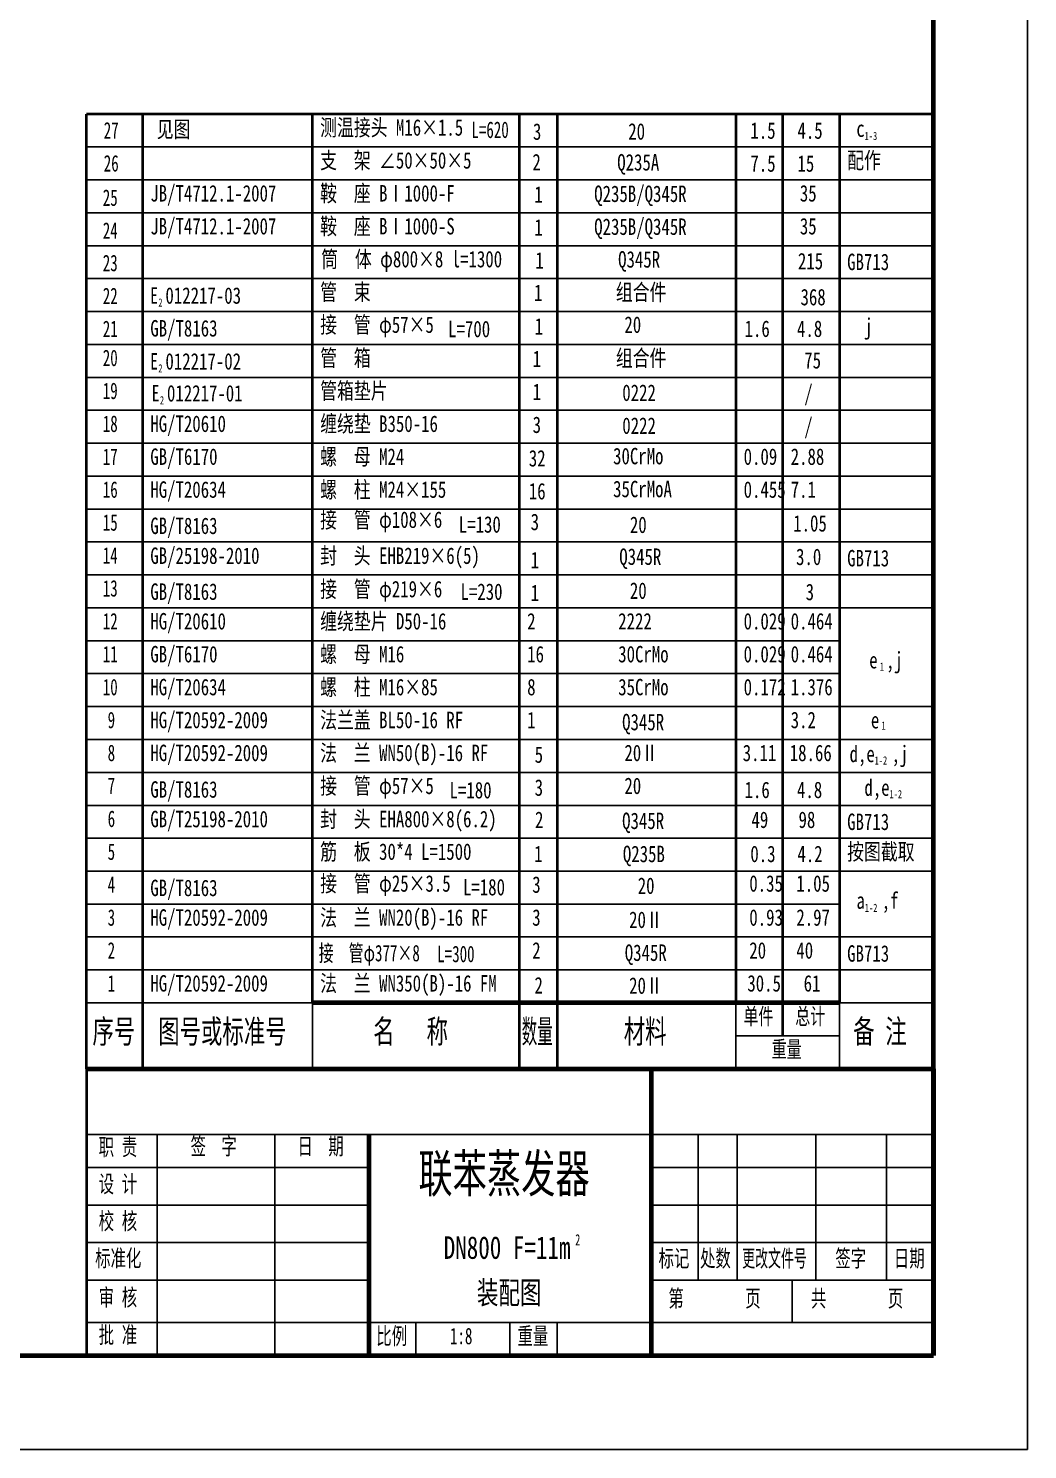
# Model space of a CAD drawing. Header units: millimetres. Extents: x 588 to 27563, y -8997 to 1800.
# Drawn here: x 25440 to 27563, y -4140 to -1118 of the extents above; entities that cross this region are included whole.
import ezdxf

# ---------------------------------------------------------------- set-up
doc = ezdxf.new("R2010")
doc.units = ezdxf.units.MM
doc.header["$LTSCALE"] = 10
for name, color, linetype, lineweight in [('A 粗实线', 1, 'CONTINUOUS', 40), ('CAXA0', 7, 'CONTINUOUS', 70), ('CAXA3', 7, 'CONTINUOUS', 25), ('CAXA4', 3, 'CONTINUOUS', 25)]:
    doc.layers.add(name, color=color, linetype=linetype, lineweight=lineweight)
doc.styles.add('HZTXT', font='SIMFANG.TTF', dxfattribs={"width": 0.75})
doc.styles.add('TextStyle0', font='SIMFANG.TTF', dxfattribs={"width": 0.559307})
doc.styles.add('TextStyle1', font='SIMFANG.TTF', dxfattribs={"width": 0.484442})
doc.styles.add('UserTxtStyle16', font='SIMFANG.TTF', dxfattribs={"width": 0.667})
doc.styles.add('标准', font='SIMFANG.TTF', dxfattribs={"width": 0.667})

# ---------------------------------------------------------------- blocks, each defined once
blk = doc.blocks.new('CAXBLOCK112')
at = {"layer": 'CAXA0', "color": 0, "linetype": 'Continuous', "lineweight": 25, "insert": (2382, -2168.8), "char_height": 28, "attachment_point": 1, "style": '标准'}
blk.add_mtext('\\fFangSong_GB2312|b0|i0|p34;1:8', dxfattribs=at)
blk = doc.blocks.new('CAXBLOCK154')
at = {"layer": 'CAXA0', "color": 0, "linetype": 'Continuous', "lineweight": 25}
for p, q in [((2868, -1728), (2868, -1672)), ((3044, -1672), (2868, -1672)), ((3044, -1672), (3044, -1728))]:
    blk.add_line(p, q, dxfattribs=at)
at = {"layer": 'CAXA0', "color": 0, "linetype": 'Continuous', "lineweight": 70}
blk.add_line((2868, -1728), (3044, -1728), dxfattribs=at)
at = {"layer": 'CAXA0', "color": 0, "linetype": 'Continuous', "lineweight": 25, "insert": (2929, -1680.8), "char_height": 28, "attachment_point": 1, "style": '标准'}
blk.add_mtext('\\fFangSong_GB2312|b0|i0|p34;重量', dxfattribs=at)
blk = doc.blocks.new('CAXBLOCK155')
at = {"layer": 'CAXA0', "color": 0, "linetype": 'Continuous', "lineweight": 25}
for p, q in [((2868, -1672), (2868, -1616)), ((2948, -1616), (2948, -1672)), ((2868, -1672), (2948, -1672))]:
    blk.add_line(p, q, dxfattribs=at)
at = {"layer": 'CAXA0', "color": 0, "linetype": 'Continuous', "lineweight": 70}
blk.add_line((2948, -1616), (2868, -1616), dxfattribs=at)
at = {"layer": 'CAXA0', "color": 0, "linetype": 'Continuous', "lineweight": 25, "insert": (2881, -1624.8), "char_height": 28, "attachment_point": 1, "style": '标准'}
blk.add_mtext('\\fFangSong_GB2312|b0|i0|p34;单件', dxfattribs=at)
blk = doc.blocks.new('CAXBLOCK152')
at = {"layer": 'CAXA0', "color": 0, "linetype": 'Continuous', "lineweight": 25}
for p, q in [((2500, -1728), (2500, -1616)), ((2564, -1616), (2564, -1728))]:
    blk.add_line(p, q, dxfattribs=at)
at = {"layer": 'CAXA0', "color": 0, "linetype": 'Continuous', "lineweight": 70}
for p, q in [((2564, -1616), (2500, -1616)), ((2500, -1728), (2564, -1728))]:
    blk.add_line(p, q, dxfattribs=at)
at = {"layer": 'CAXA0', "color": 0, "linetype": 'Continuous', "lineweight": 25, "insert": (2504, -1644.6), "char_height": 40, "attachment_point": 1, "style": 'TextStyle1'}
blk.add_mtext('\\fFangSong_GB2312|b0|i0|p34;数量', dxfattribs=at)
blk = doc.blocks.new('CAXBLOCK156')
at = {"layer": 'CAXA0', "color": 0, "linetype": 'Continuous', "lineweight": 25}
for p, q in [((2948, -1672), (2948, -1616)), ((3044, -1616), (3044, -1672)), ((2948, -1672), (3044, -1672))]:
    blk.add_line(p, q, dxfattribs=at)
at = {"layer": 'CAXA0', "color": 0, "linetype": 'Continuous', "lineweight": 70}
blk.add_line((3044, -1616), (2948, -1616), dxfattribs=at)
at = {"layer": 'CAXA0', "color": 0, "linetype": 'Continuous', "lineweight": 25, "insert": (2969, -1624.8), "char_height": 28, "attachment_point": 1, "style": '标准'}
blk.add_mtext('\\fFangSong_GB2312|b0|i0|p34;总计', dxfattribs=at)

msp = doc.modelspace()

# ---------------------------------------------------------------- linework, layer by layer
at = {"layer": 'A 粗实线'}
for p, q in [((25563.06, -3329.89), (25563.06, -1299.89)), ((27363.06, -1299.89), (25563.06, -1299.89)), ((25563.06, -3329.89), (25563.06, -3939.89))]:
    msp.add_line(p, q, dxfattribs=at)
at = {"layer": 'A 粗实线', "color": 0}
for p, q in [((25682.09, -1299.89), (25682.09, -3329.89)), ((26043.06, -3189.89), (26043.06, -1299.89)), ((26483.06, -3329.89), (26483.06, -1299.89)), ((26563.06, -1299.89), (26563.06, -3329.89)), ((26943.06, -1299.89), (26943.06, -3189.89)), ((27043.06, -3259.89), (27043.06, -1299.89)), ((27163.06, -1299.89), (27163.06, -3189.89)), ((25563.06, -3329.89), (27363.06, -3329.89)), ((25563.06, -3329.89), (27363.06, -3329.89))]:
    msp.add_line(p, q, dxfattribs=at)
at = {"layer": 'CAXA0', "linetype": 'Continuous', "lineweight": 25}
for p, q in [((27563.06, 1800.11), (27563.06, -4139.89)), ((27563.06, -4139.89), (19153.06, -4139.89))]:
    msp.add_line(p, q, dxfattribs=at)
at = {"layer": 'CAXA0', "color": 5, "lineweight": 70}
for p, q in [((27363.06, -3939.89), (27363.06, 1600.11)), ((27363.06, -3939.89), (27363.06, 1600.11)), ((27363.06, -3329.89), (27363.06, -3939.89)), ((19353.06, -3939.89), (27363.06, -3939.89)), ((19353.06, -3939.89), (27363.06, -3939.89)), ((25563.06, -3939.89), (27363.06, -3939.89))]:
    msp.add_line(p, q, dxfattribs=at)
at = {"layer": 'CAXA0', "color": 0, "linetype": 'Continuous', "lineweight": 25}
for p, q in [((27363.06, -1369.89), (25563.06, -1369.89)), ((27363.06, -1369.89), (25563.06, -1369.89)), ((27363.06, -1439.89), (25563.06, -1439.89)), ((27363.06, -1439.89), (25563.06, -1439.89)), ((27363.06, -1439.89), (25563.06, -1439.89)), ((27363.06, -1439.89), (25563.06, -1439.89)), ((27363.06, -1509.89), (25563.06, -1509.89)), ((27363.06, -1509.89), (25563.06, -1509.89)), ((27363.06, -1579.89), (25563.06, -1579.89)), ((27363.06, -1579.89), (25563.06, -1579.89)), ((27363.06, -1649.89), (25563.06, -1649.89)), ((27363.06, -1649.89), (25563.06, -1649.89)), ((27363.06, -1719.89), (25563.06, -1719.89)), ((27363.06, -1719.89), (25563.06, -1719.89)), ((27363.06, -1789.89), (25563.06, -1789.89)), ((27363.06, -1789.89), (25563.06, -1789.89)), ((27363.06, -1859.89), (25563.06, -1859.89)), ((27363.06, -1859.89), (25563.06, -1859.89)), ((27363.06, -1929.89), (25563.06, -1929.89)), ((27363.06, -1929.89), (25563.06, -1929.89)), ((27363.06, -1999.89), (25563.06, -1999.89)), ((27363.06, -1999.89), (25563.06, -1999.89)), ((27363.06, -2069.89), (25563.06, -2069.89)), ((27363.06, -2069.89), (25563.06, -2069.89)), ((27363.06, -2139.89), (25563.06, -2139.89)), ((27363.06, -2139.89), (25563.06, -2139.89)), ((27363.06, -2209.89), (25563.06, -2209.89)), ((27363.06, -2209.89), (25563.06, -2209.89)), ((27363.06, -2279.89), (25563.06, -2279.89)), ((27363.06, -2279.89), (25563.06, -2279.89)), ((27363.06, -2349.89), (25563.06, -2349.89)), ((27363.06, -2349.89), (25563.06, -2349.89)), ((27163.06, -2419.89), (25563.06, -2419.89)), ((27163.06, -2419.89), (25563.06, -2419.89)), ((27163.06, -2489.89), (25563.06, -2489.89)), ((27163.06, -2489.89), (25563.06, -2489.89)), ((27363.06, -2559.89), (25563.06, -2559.89)), ((27363.06, -2559.89), (25563.06, -2559.89)), ((27363.06, -2629.89), (25563.06, -2629.89)), ((27363.06, -2629.89), (25563.06, -2629.89)), ((27363.06, -2699.89), (25563.06, -2699.89)), ((27363.06, -2699.89), (25563.06, -2699.89)), ((27360.78, -2770.53), (25563.06, -2770.53)), ((27363.06, -2839.89), (25563.06, -2839.89)), ((27363.06, -2839.89), (25563.06, -2839.89)), ((27363.06, -2909.89), (25563.06, -2909.89)), ((27363.06, -2909.89), (25563.06, -2909.89)), ((27163.06, -2979.89), (25563.06, -2979.89)), ((27163.06, -2979.89), (25563.06, -2979.89)), ((27363.06, -3049.89), (25563.06, -3049.89)), ((27363.06, -3049.89), (25563.06, -3049.89)), ((27363.06, -3119.89), (25563.06, -3119.89)), ((27363.06, -3119.89), (25563.06, -3119.89)), ((27363.06, -3189.89), (25563.06, -3189.89)), ((26043.06, -3329.89), (26043.06, -3189.89)), ((26483.06, -3189.89), (26483.06, -3329.89)), ((26563.06, -3329.89), (26563.06, -3189.89)), ((26943.06, -3189.89), (26943.06, -3329.89))]:
    msp.add_line(p, q, dxfattribs=at)
at = {"layer": 'CAXA0', "color": 0, "linetype": 'Continuous', "lineweight": 70}
for p, q in [((26483.06, -3189.89), (26043.06, -3189.89)), ((26943.06, -3189.89), (26563.06, -3189.89))]:
    msp.add_line(p, q, dxfattribs=at)
at = {"layer": 'CAXA0'}
for p, q in [((25563.06, -3329.89), (27363.06, -3329.89)), ((25563.06, -3329.89), (27363.06, -3329.89)), ((26763.06, -3329.89), (26763.06, -3939.89)), ((26163.06, -3469.89), (26163.06, -3939.89))]:
    msp.add_line(p, q, dxfattribs=at)
at = {"layer": 'CAXA3', "linetype": 'Continuous', "lineweight": 25}
for p, q in [((27563.06, 1800.11), (27563.06, -4139.89)), ((27563.06, -4139.89), (19153.06, -4139.89))]:
    msp.add_line(p, q, dxfattribs=at)
at = {"layer": 'CAXA3'}
for p, q in [((25563.06, -3469.89), (27363.06, -3469.89)), ((25713.06, -3469.89), (25713.06, -3939.89)), ((25963.06, -3469.89), (25963.06, -3939.89)), ((26863.06, -3469.89), (26863.06, -3779.89)), ((26946.12, -3469.89), (26946.12, -3779.89)), ((27113.06, -3469.89), (27113.06, -3779.89)), ((27263.06, -3469.89), (27263.06, -3779.89)), ((25563.06, -3539.89), (26163.06, -3539.89)), ((26763.06, -3539.89), (27363.06, -3539.89)), ((25563.06, -3619.89), (26163.06, -3619.89)), ((26763.06, -3619.89), (27363.06, -3619.89)), ((25563.06, -3699.89), (26163.06, -3699.89)), ((26763.06, -3699.89), (27363.06, -3699.89)), ((25563.06, -3779.89), (26163.06, -3779.89)), ((26763.06, -3779.89), (27363.06, -3779.89)), ((27063.06, -3779.89), (27063.06, -3869.89)), ((25563.06, -3869.89), (27363.06, -3869.89)), ((26263.06, -3869.89), (26263.06, -3939.89)), ((26463.06, -3869.89), (26463.06, -3939.89)), ((26563.06, -3869.89), (26563.06, -3939.89))]:
    msp.add_line(p, q, dxfattribs=at)

# ---------------------------------------------------------------- block references
at = {"layer": 'CAXA0', "color": 0, "linetype": 'ByBlock', "lineweight": -2, "xscale": 1.25, "yscale": 1.25, "zscale": 1.25}
for name in ['CAXBLOCK152', 'CAXBLOCK155', 'CAXBLOCK156', 'CAXBLOCK154']:
    msp.add_blockref(name, (23358.06, -1169.89), dxfattribs=at)
at = {"layer": 'CAXA0', "color": 0, "xscale": 1.25, "yscale": 1.25, "zscale": 1.25}
msp.add_blockref('CAXBLOCK112', (23358.06, -1169.89), dxfattribs=at)

# ---------------------------------------------------------------- texts
at = {"layer": 'CAXA0', "color": 0, "linetype": 'Continuous', "lineweight": 25, "style": 'HZTXT', "width": 0.667}
msp.add_text('接  管φ377×8', height=35, dxfattribs=at).set_placement((26056.63, -3101.59))
at = {"layer": 'CAXA0', "color": 0, "linetype": 'Continuous', "lineweight": 25, "attachment_point": 1}
for s, insert, char_height, style in [('27', (25599.72, -1317.09), 35, '标准'), ('见图', (25712.29, -1314.63), 35, 'HZTXT'), ('{\\fFangSong_GB2312|b0|i0|c134|p34;测温接头 M16×1.5}', (26059.65, -1310.92), 35, 'HZTXT'), ('{\\fFangSong_GB2312|b0|i0|c134|p34;L=620}', (26381.08, -1315.75), 35, '标准'), ('\\fFangSong_GB2312|b0|i0|p34;3', (26511.86, -1319.69), 35, 'HZTXT'), ('\\fFangSong_GB2312|b0|i0|p34;20', (26714.43, -1319.35), 35, 'HZTXT'), ('\\fFangSong_GB2312|b0|i0|p34;1.5', (26974.03, -1317.55), 35, 'HZTXT'), ('\\fFangSong_GB2312|b0|i0|p34;4.5', (27074.03, -1317.55), 35, 'HZTXT'), ('\\fFangSong_GB2312|b0|i0|p34;c', (27199.1, -1313.46), 35, 'HZTXT'), ('\\fFangSong_GB2312|b0|i0|p34;1-3', (27216.75, -1337.73), 17.5, 'HZTXT'), ('{\\fFangSong_GB2312|b0|i0|c134|p34;26}', (25599.72, -1387.09), 35, '标准'), ('\\fFangSong_GB2312|b0|i0|p34;支  架 ∠50×50×5', (26059.65, -1380.92), 35, 'HZTXT'), ('\\fFangSong_GB2312|b0|i0|p34;2', (26510.74, -1384.61), 35, 'HZTXT'), ('\\fFangSong_GB2312|b0|i0|p34;Q235A', (26691.02, -1384.99), 35, 'HZTXT'), ('\\fFangSong_GB2312|b0|i0|p34;7.5', (26974.03, -1387.55), 35, 'HZTXT'), ('\\fFangSong_GB2312|b0|i0|p34;15', (27074.03, -1387.55), 35, 'HZTXT'), ('\\fFangSong_GB2312|b0|i0|p34;配作', (27179.65, -1380.92), 35, 'HZTXT'), ('\\fFangSong_GB2312|b0|i0|p34;JB/T4712.1-2007', (25698.69, -1450.92), 35, 'HZTXT'), ('鞍  座 BⅠ1000-F', (26059.65, -1450.92), 35, 'HZTXT'), ('\\fFangSong_GB2312|b0|i0|p34;Q235B/Q345R', (26642.07, -1451.93), 35, 'HZTXT'), ('\\fFangSong_GB2312|b0|i0|p34;25', (25597.66, -1460.18), 35, '标准'), ('1', (26514.83, -1453.45), 35, 'HZTXT'), ('35', (27079.11, -1450.92), 35, 'HZTXT'), ('\\fFangSong_GB2312|b0|i0|p34;24', (25597.66, -1530.18), 35, '标准'), ('\\fFangSong_GB2312|b0|i0|p34;JB/T4712.1-2007', (25698.69, -1520.92), 35, 'HZTXT'), ('鞍  座 BⅠ1000-S', (26059.65, -1520.92), 35, 'HZTXT'), ('1', (26514.83, -1523.45), 35, 'HZTXT'), ('\\fFangSong_GB2312|b0|i0|p34;Q235B/Q345R', (26642.07, -1521.93), 35, 'HZTXT'), ('35', (27079.11, -1520.92), 35, 'HZTXT'), ('\\fFangSong_GB2312|b0|i0|p34;23', (25597.66, -1599.15), 35, '标准'), ('筒  体 φ800×8 l=1300', (26061.93, -1590.92), 35, 'HZTXT'), ('\\fFangSong_GB2312|b0|i0|p34;1', (26517.11, -1593.45), 35, 'HZTXT'), ('\\fFangSong_GB2312|b0|i0|p34;Q345R', (26692.92, -1591.42), 35, 'HZTXT'), ('{\\fFangSong_GB2312|b0|i0|c134|p34;215}', (27075, -1595.19), 35, 'HZTXT'), ('GB713', (27179.65, -1596.78), 35, 'HZTXT'), ('管  束', (26059.65, -1660.92), 35, 'HZTXT'), ('组合件', (26688.14, -1661.19), 35, 'HZTXT'), ('\\fFangSong_GB2312|b0|i0|p34;22', (25597.66, -1669.15), 35, '标准'), ('012217-03', (25730.84, -1668.28), 35, 'HZTXT'), ('\\fFangSong_GB2312|b0|i0|p34;1', (26514.05, -1662.43), 35, 'HZTXT'), ('{\\fFangSong_GB2312|b0|i0|c134|p34;368}', (27080.54, -1671.65), 35, 'HZTXT'), ('\\fFangSong_GB2312|b0|i0|p34;21', (25597.66, -1739.15), 35, '标准'), ('GB/T8163', (25698.69, -1737.97), 35, 'HZTXT'), ('\\fFangSong_GB2312|b0|i0|p34;接  管 φ57×5', (26059.65, -1730.28), 35, 'HZTXT'), ('L=700', (26331.67, -1739.49), 35, 'HZTXT'), ('1', (26515.55, -1733.94), 35, 'HZTXT'), ('\\fFangSong_GB2312|b0|i0|p34;20', (26706.25, -1730.28), 35, 'HZTXT'), ('1.6', (26961.64, -1738.87), 35, 'HZTXT'), ('4.8', (27073.07, -1738.87), 35, 'HZTXT'), ('j ', (27216.24, -1734.13), 35, 'HZTXT'), ('\\fFangSong_GB2312|b0|i0|p34;20', (25597.66, -1800.92), 35, '标准'), ('012217-02', (25730.84, -1808.28), 35, 'HZTXT'), ('管  箱 ', (26059.65, -1800.92), 35, 'HZTXT'), ('1', (26511.21, -1803.08), 35, 'HZTXT'), ('组合件', (26688.14, -1801.19), 35, 'HZTXT'), ('75', (27088.47, -1806), 35, 'HZTXT'), ('\\fFangSong_GB2312|b0|i0|p34;19', (25597.66, -1870.92), 35, '标准'), ('管箱垫片  ', (26059.65, -1870.92), 35, 'HZTXT'), ('/', (27088.47, -1876), 35, 'HZTXT'), ('012217-01', (25734.12, -1876.16), 35, 'HZTXT'), ('1', (26511.21, -1873.08), 35, 'HZTXT'), ('{\\fFangSong_GB2312|b0|i0|c134|p34;0222}', (26701.77, -1874.98), 35, 'HZTXT'), ('\\fFangSong_GB2312|b0|i0|p34;18', (25597.66, -1940.92), 35, '标准'), ('HG/T20610', (25698.69, -1940.92), 35, 'HZTXT'), ('缠绕垫 B350-16', (26059.65, -1940.92), 35, 'HZTXT'), ('3', (26511.21, -1943.08), 35, 'HZTXT'), ('{\\fFangSong_GB2312|b0|i0|c134|p34;0222}', (26701.77, -1944.98), 35, 'HZTXT'), ('/', (27088.47, -1946), 35, 'HZTXT'), ('\\fFangSong_GB2312|b0|i0|p34;17', (25597.66, -2010.92), 35, '标准'), ('GB/T6170', (25698.69, -2010.92), 35, 'HZTXT'), ('\\fFangSong_GB2312|b0|i0|p34;螺  母 M24', (26059.65, -2010.92), 35, 'HZTXT'), ('{\\fFangSong_GB2312|b0|i0|c134|p34;32}', (26503.12, -2014.38), 35, 'HZTXT'), ('\\fFangSong_GB2312|b0|i0|p34;30CrMo', (26682.18, -2009.75), 35, 'HZTXT'), ('{\\fFangSong_GB2312|b0|i0|c134|p34;0.09}', (26959.65, -2010.92), 35, 'HZTXT'), ('{\\fFangSong_GB2312|b0|i0|c134|p34;2.88}', (27059.65, -2010.92), 35, 'HZTXT'), ('\\fFangSong_GB2312|b0|i0|p34;16', (25597.66, -2080.92), 35, '标准'), ('HG/T20634', (25698.69, -2080.92), 35, 'HZTXT'), ('{\\fFangSong_GB2312|b0|i0|c134|p34;螺  柱 M24×155}', (26059.65, -2080.92), 35, 'HZTXT'), ('{\\fFangSong_GB2312|b0|i0|c134|p34;16}', (26503.12, -2084.38), 35, 'HZTXT'), ('\\fFangSong_GB2312|b0|i0|p34;35CrMoA', (26682.18, -2079.75), 35, 'HZTXT'), ('{\\fFangSong_GB2312|b0|i0|c134|p34;0.455}', (26959.65, -2080.92), 35, 'HZTXT'), ('{\\fFangSong_GB2312|b0|i0|c134|p34;7.1}', (27059.65, -2080.92), 35, 'HZTXT'), ('{\\fFangSong_GB2312|b0|i0|c134|p34;接  管 φ108×6}', (26059.65, -2144.88), 35, 'HZTXT'), ('\\fFangSong_GB2312|b0|i0|p34;15', (25597.66, -2150.92), 35, '标准'), ('GB/T8163', (25698.69, -2157.97), 35, 'HZTXT'), ('L=130', (26354.35, -2155.06), 35, 'HZTXT'), ('{\\fFangSong_GB2312|b0|i0|c134|p34;3}', (26507.01, -2149.69), 35, 'HZTXT'), ('\\fFangSong_GB2312|b0|i0|p34;20', (26717.92, -2155.82), 35, 'HZTXT'), ('{\\fFangSong_GB2312|b0|i0|c134|p34;1.05}', (27065.05, -2152.71), 35, 'HZTXT'), ('\\fFangSong_GB2312|b0|i0|p34;14', (25597.66, -2220.92), 35, '标准'), ('GB/25198-2010', (25698.69, -2221.56), 35, 'HZTXT'), ('封  头 EHB219×6(5)', (26059.65, -2221.56), 35, 'HZTXT'), ('{\\fFangSong_GB2312|b0|i0|c134|p34;1}', (26507.01, -2230.7), 35, 'HZTXT'), ('Q345R', (26695.38, -2223.62), 35, 'HZTXT'), ('{\\fFangSong_GB2312|b0|i0|c134|p34;3.0}', (27071.04, -2223.91), 35, 'HZTXT'), ('GB713', (27179.65, -2226.78), 35, 'HZTXT'), ('\\fFangSong_GB2312|b0|i0|p34;13', (25597.66, -2290.92), 35, '标准'), ('GB/T8163', (25698.69, -2297.97), 35, 'HZTXT'), ('{\\fFangSong_GB2312|b0|i0|c134|p34;接  管 φ219×6}', (26059.65, -2292.55), 35, 'HZTXT'), ('\\fFangSong_GB2312|b0|i0|p34;20', (26717.92, -2295.82), 35, 'HZTXT'), ('L=230', (26357.96, -2298.1), 35, 'HZTXT'), ('{\\fFangSong_GB2312|b0|i0|c134|p34;1}', (26507.01, -2300.72), 35, 'HZTXT'), ('{\\fFangSong_GB2312|b0|i0|c134|p34;3}', (27091.43, -2298.71), 35, 'HZTXT'), ('缠绕垫片 D50-16', (26059.65, -2360.92), 35, 'HZTXT'), ('\\fFangSong_GB2312|b0|i0|p34;12', (25597.66, -2360.92), 35, '标准'), ('HG/T20610', (25698.69, -2360.92), 35, 'HZTXT'), ('2', (26499.65, -2360.92), 35, 'HZTXT'), ('2222', (26693.1, -2360.92), 35, 'HZTXT'), ('{\\fFangSong_GB2312|b0|i0|c134|p34;0.029}', (26959.65, -2360.92), 35, 'HZTXT'), ('{\\fFangSong_GB2312|b0|i0|c134|p34;0.464}', (27059.65, -2360.92), 35, 'HZTXT'), ('\\fFangSong_GB2312|b0|i0|p34;11', (25597.66, -2430.92), 35, '标准'), ('GB/T6170', (25698.69, -2430.92), 35, 'HZTXT'), ('{\\fFangSong_GB2312|b0|i0|c134|p34;螺  母 M16}', (26059.65, -2430.92), 35, 'HZTXT'), ('{\\fFangSong_GB2312|b0|i0|c134|p34;16}', (26499.65, -2430.92), 35, 'HZTXT'), ('\\fFangSong_GB2312|b0|i0|p34;30CrMo', (26693.1, -2430.92), 35, 'HZTXT'), ('{\\fFangSong_GB2312|b0|i0|c134|p34;0.029}', (26959.65, -2430.92), 35, 'HZTXT'), ('{\\fFangSong_GB2312|b0|i0|c134|p34;0.464}', (27059.65, -2430.92), 35, 'HZTXT'), (' e ,j    ', (27208.69, -2443.8), 35, 'HZTXT'), ('1 ', (27248.84, -2466.21), 17.5, 'HZTXT'), ('\\fFangSong_GB2312|b0|i0|p34;10', (25597.66, -2500.92), 35, '标准'), ('HG/T20634', (25698.69, -2500.92), 35, 'HZTXT'), ('{\\fFangSong_GB2312|b0|i0|c134|p34;螺  柱 M16×85}', (26059.65, -2500.92), 35, 'HZTXT'), ('{\\fFangSong_GB2312|b0|i0|c134|p34;8}', (26499.65, -2500.92), 35, 'HZTXT'), ('{\\fFangSong_GB2312|b0|i0|c134|p34;35CrMo}', (26693.1, -2500.92), 35, 'HZTXT'), ('{\\fFangSong_GB2312|b0|i0|c134|p34;0.172}', (26959.65, -2500.92), 35, 'HZTXT'), ('{\\fFangSong_GB2312|b0|i0|c134|p34;1.376}', (27059.65, -2500.92), 35, 'HZTXT'), ('HG/T20592-2009', (25698.69, -2570.92), 35, 'HZTXT'), ('法兰盖 BL50-16 RF', (26059.65, -2570.92), 35, 'HZTXT'), ('\\fFangSong_GB2312|b0|i0|p34;9', (25608.04, -2570.92), 35, '标准'), ('\\fFangSong_GB2312|b0|i0|p34;1', (26499.65, -2570.92), 35, 'HZTXT'), ('\\fFangSong_GB2312|b0|i0|p34;Q345R', (26701.41, -2575.34), 35, 'HZTXT'), ('{\\fFangSong_GB2312|b0|i0|c134|p34;3.2}', (27059.65, -2570.92), 35, 'HZTXT'), (' e   ', (27212.23, -2571.39), 35, 'HZTXT'), ('1 ', (27252.38, -2591.58), 17.5, 'HZTXT'), ('\\fFangSong_GB2312|b0|i0|p34;8', (25608.04, -2640.92), 35, '标准'), ('HG/T20592-2009', (25698.69, -2640.92), 35, 'HZTXT'), ('{\\fFangSong_GB2312|b0|i0|c134|p34;法  兰 WN50(B)-16 RF}', (26059.65, -2640.92), 35, 'HZTXT'), ('{\\fFangSong_GB2312|b0|i0|c134|p34;5}', (26515.55, -2644.58), 35, 'HZTXT'), ('\\fFangSong_GB2312|b0|i0|p34;20Ⅱ', (26706.25, -2640.92), 35, 'HZTXT'), ('\\fFangSong_GB2312|b0|i0|p34;3.11', (26957.67, -2640.92), 35, 'HZTXT'), ('{\\fFangSong_GB2312|b0|i0|c134|p34;18.66}', (27057.67, -2640.92), 35, 'HZTXT'), ('d,e  ,j', (27184.73, -2643.07), 35, 'HZTXT'), ('1-2', (27238.03, -2665.64), 17.5, 'HZTXT'), ('\\fFangSong_GB2312|b0|i0|p34;7', (25608.04, -2710.92), 35, '标准'), ('GB/T8163', (25698.69, -2718.61), 35, 'HZTXT'), ('\\fFangSong_GB2312|b0|i0|p34;接  管 φ57×5', (26059.65, -2710.92), 35, 'HZTXT'), ('3', (26515.55, -2714.58), 35, 'HZTXT'), ('\\fFangSong_GB2312|b0|i0|p34;20', (26706.25, -2710.92), 35, 'HZTXT'), ('d,e   ', (27216.24, -2714.77), 35, 'HZTXT'), ('L=180', (26334.67, -2720.13), 35, 'HZTXT'), ('1.6', (26961.64, -2719.51), 35, 'HZTXT'), ('4.8', (27073.07, -2719.51), 35, 'HZTXT'), ('1-2', (27269.54, -2737.34), 17.5, 'HZTXT'), ('GB/T25198-2010', (25698.69, -2781.56), 35, 'HZTXT'), ('{\\fFangSong_GB2312|b0|i0|c134|p34;封  头 EHA800×8(6.2)}', (26059.65, -2781.56), 35, 'HZTXT'), ('\\fFangSong_GB2312|b0|i0|p34;6', (25608.04, -2780.92), 35, '标准'), ('\\fFangSong_GB2312|b0|i0|p34;2', (26516.3, -2783.07), 35, 'HZTXT'), ('\\fFangSong_GB2312|b0|i0|p34;Q345R', (26701.41, -2785.34), 35, 'HZTXT'), ('{\\fFangSong_GB2312|b0|i0|c134|p34;49}', (26976.3, -2783.07), 35, 'HZTXT'), ('{\\fFangSong_GB2312|b0|i0|c134|p34;98}', (27076.3, -2783.07), 35, 'HZTXT'), ('GB713', (27179.65, -2787.42), 35, 'HZTXT'), ('\\fFangSong_GB2312|b0|i0|p34;5', (25608.04, -2850.92), 35, '标准'), ('筋  板 30*4 L=1500', (26059.65, -2850.92), 35, 'HZTXT'), ('1', (26514.53, -2855.73), 35, 'HZTXT'), ('\\fFangSong_GB2312|b0|i0|p34;Q235B', (26703, -2855.73), 35, 'HZTXT'), ('\\fFangSong_GB2312|b0|i0|p34;0.3', (26973.95, -2855.68), 35, 'HZTXT'), ('\\fFangSong_GB2312|b0|i0|p34;4.2', (27073.95, -2855.68), 35, 'HZTXT'), ('按图截取', (27179.65, -2850.92), 35, 'HZTXT'), ('\\fFangSong_GB2312|b0|i0|p34;4', (25608.04, -2920.92), 35, '标准'), ('GB/T8163', (25698.69, -2927.97), 35, 'HZTXT'), ('{\\fFangSong_GB2312|b0|i0|c134|p34;接  管 φ25×3.5}', (26059.65, -2918.54), 35, 'HZTXT'), ('L=180', (26363.21, -2926.38), 35, 'HZTXT'), ('3', (26510.37, -2920.92), 35, 'HZTXT'), ('\\fFangSong_GB2312|b0|i0|p34;20', (26734.56, -2923.36), 35, 'HZTXT'), ('{\\fFangSong_GB2312|b0|i0|c134|p34;0.35}', (26971.71, -2918.54), 35, 'HZTXT'), ('{\\fFangSong_GB2312|b0|i0|c134|p34;1.05}', (27071.71, -2918.54), 35, 'HZTXT'), ('a  ,f', (27199.45, -2954.83), 35, 'HZTXT'), ('\\fFangSong_GB2312|b0|i0|p34;3', (25608.04, -2990.92), 35, '标准'), ('HG/T20592-2009', (25698.69, -2990.92), 35, 'HZTXT'), ('{\\fFangSong_GB2312|b0|i0|c134|p34;法  兰 WN20(B)-16 RF}', (26059.65, -2990.92), 35, 'HZTXT'), ('{\\fFangSong_GB2312|b0|i0|c134|p34;3}', (26510.37, -2990.92), 35, 'HZTXT'), ('{\\fFangSong_GB2312|b0|i0|c134|p34;0.93}', (26971.71, -2990.92), 35, 'HZTXT'), ('{\\fFangSong_GB2312|b0|i0|c134|p34;2.97}', (27071.71, -2990.92), 35, 'HZTXT'), ('{\\fFangSong_GB2312|b0|i0|c134|p34;1-2}', (27217.1, -2979.11), 17.5, 'HZTXT'), ('\\fFangSong_GB2312|b0|i0|p34;20Ⅱ', (26716.26, -2995.74), 35, 'HZTXT'), ('\\fFangSong_GB2312|b0|i0|p34;2', (25608.04, -3060.92), 35, '标准'), ('{\\fFangSong_GB2312|b0|i0|c134|p34;L=300}', (26308.47, -3068.42), 35, '标准'), ('\\fFangSong_GB2312|b0|i0|p34;2', (26510.37, -3060.92), 35, 'HZTXT'), ('\\fFangSong_GB2312|b0|i0|p34;Q345R', (26707.06, -3065.74), 35, 'HZTXT'), ('{\\fFangSong_GB2312|b0|i0|c134|p34;20}', (26971.71, -3060.92), 35, 'HZTXT'), ('{\\fFangSong_GB2312|b0|i0|c134|p34;40}', (27071.71, -3060.92), 35, 'HZTXT'), ('GB713', (27179.65, -3067.42), 35, 'HZTXT'), ('\\fFangSong_GB2312|b0|i0|p34;1', (25608.04, -3130.92), 35, '标准'), ('HG/T20592-2009', (25698.69, -3130.92), 35, 'HZTXT'), ('法  兰 WN350(B)-16 FM', (26059.66, -3130.92), 35, 'HZTXT'), ('\\fFangSong_GB2312|b0|i0|p34;2', (26515.16, -3135.05), 35, 'HZTXT'), ('\\fFangSong_GB2312|b0|i0|p34;20Ⅱ', (26716.26, -3135.74), 35, 'HZTXT'), ('{\\fFangSong_GB2312|b0|i0|c134|p34;30.5}', (26967.53, -3130.92), 35, 'HZTXT'), ('{\\fFangSong_GB2312|b0|i0|c134|p34;61}', (27087.21, -3130.92), 35, 'HZTXT'), ('{\\fFangSong_GB2312|b0|i0|c134|p34;序号}', (25575.7, -3225.64), 50, '标准'), ('{\\fFangSong_GB2312|b0|i0|c134|p34;图号或标准号}', (25715.38, -3225.64), 50, '标准'), ('{\\fFangSong_GB2312|b0|i0|c134|p34;名   称}', (26172.39, -3225.64), 50, '标准'), ('\\fFangSong_GB2312|b0|i0|p34;材料', (26704.87, -3225.64), 50, '标准'), ('{\\fFangSong_GB2312|b0|i0|c134|p34;备 注}', (27192.49, -3225.64), 50, '标准')]:
    msp.add_mtext(s, dxfattribs=dict(at, insert=insert, char_height=char_height, style=style))
at = {"layer": 'CAXA0', "color": 0, "attachment_point": 1, "style": '标准'}
for s, insert, char_height in [('\\fFangSong_GB2312|b0|i0|p34;E', (25698.69, -1668.28), 35), ('{\\fFangSong_GB2312|b0|i0|c134|p34;2}', (25715.85, -1691.88), 17.5), ('\\fFangSong_GB2312|b0|i0|p34;E', (25698.69, -1808.28), 35), ('{\\fFangSong_GB2312|b0|i0|c134|p34;2}', (25715.85, -1831.88), 17.5), ('\\fFangSong_GB2312|b0|i0|p34;E', (25701.97, -1876.16), 35), ('{\\fFangSong_GB2312|b0|i0|c134|p34;2}', (25719.13, -1899.76), 17.5)]:
    msp.add_mtext(s, dxfattribs=dict(at, insert=insert, char_height=char_height))
at = {"layer": 'CAXA4', "style": 'HZTXT', "width": 0.7}
msp.add_text('装配图', height=48, dxfattribs=at).set_placement((26392.7, -3830.29))
at = {"layer": 'CAXA4', "color": 7, "linetype": 'Continuous', "lineweight": 25, "char_height": 36, "attachment_point": 1}
for s, insert, style in [('\\fFangSong_GB2312|b0|i0|p34;职 责', (25588.98, -3478.3), 'UserTxtStyle16'), ('\\fFangSong_GB2312|b0|i0|p34;签  字', (25784.23, -3476.77), 'UserTxtStyle16'), ('\\fFangSong_GB2312|b0|i0|p34;日  期', (26011.56, -3476.77), 'UserTxtStyle16'), ('\\fFangSong_GB2312|b0|i0|p34;设 计', (25588.98, -3556.99), 'UserTxtStyle16'), ('\\fFangSong_GB2312|b0|i0|p34;校 核', (25588.98, -3635.86), 'UserTxtStyle16'), ('\\fFangSong_GB2312|b0|i0|p34;标准化', (25581.38, -3714.81), 'UserTxtStyle16'), ('\\fFangSong_GB2312|b0|i0|p34;标记', (26778.93, -3715.23), 'UserTxtStyle16'), ('\\fFangSong_GB2312|b0|i0|p34;处数', (26866.96, -3715.23), 'UserTxtStyle16'), ('\\fFangSong_GB2312|b0|i0|p34;更改文件号', (26956.63, -3715.23), 'TextStyle0'), ('\\fFangSong_GB2312|b0|i0|p34;签字', (27154.51, -3715.23), 'UserTxtStyle16'), ('\\fFangSong_GB2312|b0|i0|p34;日期', (27278.93, -3715.23), 'UserTxtStyle16'), ('\\fFangSong_GB2312|b0|i0|p34;审 核', (25588.98, -3798.09), 'UserTxtStyle16'), ('\\fFangSong_GB2312|b0|i0|p34;第        页', (26799.75, -3800.23), 'UserTxtStyle16'), ('\\fFangSong_GB2312|b0|i0|p34;共        页', (27102.74, -3800.23), 'UserTxtStyle16'), ('\\fFangSong_GB2312|b0|i0|p34;批 准', (25588.98, -3877.88), 'UserTxtStyle16'), ('\\fFangSong_GB2312|b0|i0|p34;比例', (26178.93, -3880.23), 'UserTxtStyle16'), ('\\fFangSong_GB2312|b0|i0|p34;重量', (26478.93, -3880.23), 'UserTxtStyle16')]:
    msp.add_mtext(s, dxfattribs=dict(at, insert=insert, style=style))
at = {"layer": 'CAXA4', "linetype": 'Continuous', "lineweight": 25, "insert": (26268.49, -3512.67), "char_height": 80, "attachment_point": 1, "style": '标准'}
msp.add_mtext('{\\fFangSong_GB2312|b0|i0|c134|p34;联苯蒸发器}', dxfattribs=at)
at = {"layer": 'CAXA4', "attachment_point": 1}
for s, insert, char_height, style in [('DN800 F=11m', (26322.22, -3686.29), 48, 'HZTXT'), ('\\fFangSong_GB2312|b0|i0|p34;2', (26601.66, -3681.67), 24, '标准')]:
    msp.add_mtext(s, dxfattribs=dict(at, insert=insert, char_height=char_height, style=style))

doc.saveas('drawing.dxf')
